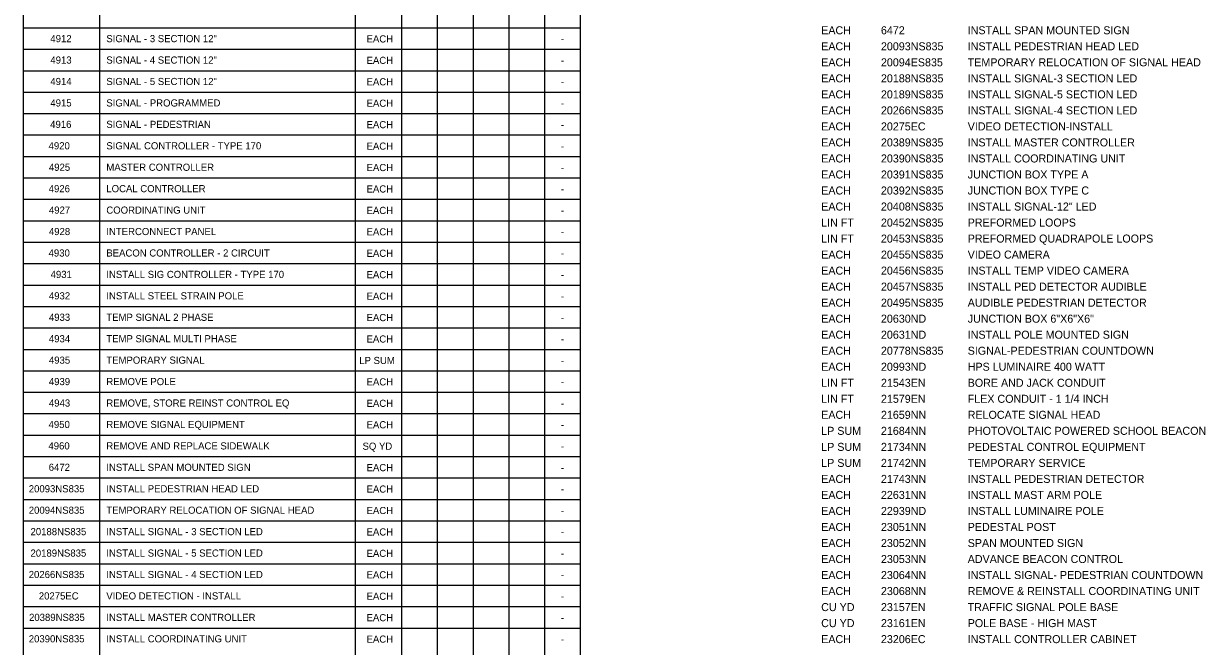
# Model space of a CAD drawing. Extents: x 1627851 to 1628589, y 1641034 to 1642306.
# Drawn here: x 1627938 to 1628544, y 1641353 to 1641672 of the extents above; entities that cross this region are included whole.
import ezdxf

# ---------------------------------------------------------------- set-up
doc = ezdxf.new("R2010")
doc.units = 0
doc.layers.add('Default', color=7, linetype='Continuous')
doc.layers.add('T_PL_NOTE_PT', color=7, linetype='Continuous')

msp = doc.modelspace()

# ---------------------------------------------------------------- linework, layer by layer
at = {"layer": 'Default'}
for p, q in [((1627938.2, 1641033.64), (1627938.2, 1642213.22)), ((1627977.26, 1641033.64), (1627977.26, 1642174.81)), ((1628108.2, 1641033.64), (1628108.2, 1642174.81)), ((1628132.01, 1641033.64), (1628132.01, 1642174.81)), ((1628150.3, 1641033.64), (1628150.3, 1642174.81)), ((1628168.58, 1641033.64), (1628168.58, 1642174.81)), ((1628186.87, 1641033.64), (1628186.87, 1642174.81)), ((1628205.16, 1641033.64), (1628205.16, 1642174.81)), ((1628223.45, 1641033.64), (1628223.45, 1642174.81)), ((1627938.2, 1641670.06), (1628223.45, 1641670.06)), ((1627938.2, 1641659.09), (1628223.45, 1641659.09)), ((1627938.2, 1641648.12), (1628223.45, 1641648.12)), ((1627938.2, 1641637.14), (1628223.45, 1641637.14)), ((1627938.2, 1641626.17), (1628223.45, 1641626.17)), ((1627938.2, 1641615.2), (1628223.45, 1641615.2)), ((1627938.2, 1641604.22), (1628223.45, 1641604.22)), ((1627938.2, 1641593.25), (1628223.45, 1641593.25)), ((1627938.2, 1641582.28), (1628223.45, 1641582.28)), ((1627938.2, 1641571.31), (1628223.45, 1641571.31)), ((1627938.2, 1641560.33), (1628223.45, 1641560.33)), ((1627938.2, 1641549.36), (1628223.45, 1641549.36)), ((1627938.2, 1641538.39), (1628223.45, 1641538.39)), ((1627938.2, 1641527.42), (1628223.45, 1641527.42)), ((1627938.2, 1641516.44), (1628223.45, 1641516.44)), ((1627938.2, 1641505.47), (1628223.45, 1641505.47)), ((1627938.2, 1641494.5), (1628223.45, 1641494.5)), ((1627938.2, 1641483.52), (1628223.45, 1641483.52)), ((1627938.2, 1641472.55), (1628223.45, 1641472.55)), ((1627938.2, 1641461.58), (1628223.45, 1641461.58)), ((1627938.2, 1641450.61), (1628223.45, 1641450.61)), ((1627938.2, 1641439.63), (1628223.45, 1641439.63)), ((1627938.2, 1641428.66), (1628223.45, 1641428.66)), ((1627938.2, 1641417.69), (1628223.45, 1641417.69)), ((1627938.2, 1641406.71), (1628223.45, 1641406.71)), ((1627938.2, 1641395.74), (1628223.45, 1641395.74)), ((1627938.2, 1641384.77), (1628223.45, 1641384.77)), ((1627938.2, 1641373.8), (1628223.45, 1641373.8)), ((1627938.2, 1641362.82), (1628223.45, 1641362.82))]:
    msp.add_line(p, q, dxfattribs=at)

# ---------------------------------------------------------------- texts
at = {"layer": 'T_PL_NOTE_PT'}
for s, p in [('EACH', (1628346.78, 1641666.76)), ('6472 ', (1628377.38, 1641666.76)), ('INSTALL SPAN MOUNTED SIGN', (1628421.83, 1641666.76)), ('EACH', (1628346.78, 1641658.56)), ('20093NS835', (1628377.38, 1641658.56)), ('INSTALL PEDESTRIAN HEAD LED', (1628421.83, 1641658.56)), ('EACH', (1628346.78, 1641650.36)), ('20094ES835', (1628377.38, 1641650.36)), ('TEMPORARY RELOCATION OF SIGNAL HEAD', (1628421.83, 1641650.36)), ('EACH', (1628346.78, 1641642.15)), ('20188NS835', (1628377.38, 1641642.15)), ('INSTALL SIGNAL-3 SECTION LED', (1628421.83, 1641642.15)), ('EACH', (1628346.78, 1641633.95)), ('20189NS835', (1628377.38, 1641633.95)), ('INSTALL SIGNAL-5 SECTION LED', (1628421.83, 1641633.95)), ('EACH', (1628346.78, 1641625.75)), ('20266NS835', (1628377.38, 1641625.75)), ('INSTALL SIGNAL-4 SECTION LED', (1628421.83, 1641625.75)), ('EACH', (1628346.78, 1641617.55)), ('20275EC', (1628377.38, 1641617.55)), ('VIDEO DETECTION-INSTALL', (1628421.83, 1641617.55)), ('EACH', (1628346.78, 1641609.35)), ('20389NS835', (1628377.38, 1641609.35)), ('INSTALL MASTER CONTROLLER', (1628421.83, 1641609.35)), ('EACH', (1628346.78, 1641601.14)), ('20390NS835', (1628377.38, 1641601.14)), ('INSTALL COORDINATING UNIT', (1628421.83, 1641601.14)), ('EACH', (1628346.78, 1641592.94)), ('20391NS835', (1628377.38, 1641592.94)), ('JUNCTION BOX TYPE A', (1628421.83, 1641592.94)), ('EACH', (1628346.78, 1641584.74)), ('20392NS835', (1628377.38, 1641584.74)), ('JUNCTION BOX TYPE C', (1628421.83, 1641584.74)), ('EACH', (1628346.78, 1641576.54)), ('20408NS835', (1628377.38, 1641576.54)), ('INSTALL SIGNAL-12" LED', (1628421.83, 1641576.54)), ('20452NS835', (1628377.38, 1641568.33)), ('PREFORMED LOOPS ', (1628421.83, 1641568.33)), ('LIN FT', (1628346.78, 1641568.33)), ('LIN FT', (1628346.78, 1641560.13)), ('20453NS835', (1628377.38, 1641560.13)), ('PREFORMED QUADRAPOLE LOOPS', (1628421.83, 1641560.13)), ('EACH', (1628346.78, 1641551.93)), ('20455NS835', (1628377.38, 1641551.93)), ('VIDEO CAMERA', (1628421.83, 1641551.93)), ('EACH', (1628346.78, 1641543.73)), ('20456NS835', (1628377.38, 1641543.73)), ('INSTALL TEMP VIDEO CAMERA', (1628421.83, 1641543.73)), ('EACH', (1628346.78, 1641535.53)), ('20457NS835', (1628377.38, 1641535.53)), ('INSTALL PED DETECTOR AUDIBLE', (1628421.83, 1641535.53)), ('EACH', (1628346.78, 1641527.32)), ('20495NS835', (1628377.38, 1641527.32)), ('AUDIBLE PEDESTRIAN DETECTOR', (1628421.83, 1641527.32)), ('EACH', (1628346.78, 1641519.12)), ('20630ND', (1628377.38, 1641519.12)), ('JUNCTION BOX 6"X6"X6"', (1628421.83, 1641519.12)), ('EACH', (1628346.78, 1641510.92)), ('20631ND', (1628377.38, 1641510.92)), ('INSTALL POLE MOUNTED SIGN', (1628421.83, 1641510.92)), ('EACH', (1628346.78, 1641502.72)), ('20778NS835', (1628377.38, 1641502.72)), ('SIGNAL-PEDESTRIAN COUNTDOWN', (1628421.83, 1641502.72)), ('EACH', (1628346.78, 1641494.52)), ('20993ND', (1628377.38, 1641494.52)), ('HPS LUMINAIRE 400 WATT', (1628421.83, 1641494.52)), ('LIN FT', (1628346.78, 1641486.31)), ('21543EN', (1628377.38, 1641486.31)), ('BORE AND JACK CONDUIT', (1628421.83, 1641486.31)), ('LIN FT', (1628346.78, 1641478.11)), ('21579EN', (1628377.38, 1641478.11)), ('FLEX CONDUIT - 1 1/4 INCH', (1628421.83, 1641478.11)), ('EACH', (1628346.78, 1641469.91)), ('21659NN', (1628377.38, 1641469.91)), ('RELOCATE SIGNAL HEAD', (1628421.83, 1641469.91)), ('LP SUM', (1628346.78, 1641461.71)), ('21684NN', (1628377.38, 1641461.71)), ('PHOTOVOLTAIC POWERED SCHOOL BEACON', (1628421.83, 1641461.71)), ('LP SUM', (1628346.78, 1641453.51)), ('21734NN', (1628377.38, 1641453.51)), ('PEDESTAL CONTROL EQUIPMENT', (1628421.83, 1641453.51)), ('LP SUM', (1628346.78, 1641445.3)), ('21742NN', (1628377.38, 1641445.3)), ('TEMPORARY SERVICE', (1628421.83, 1641445.3)), ('EACH', (1628346.78, 1641437.1)), ('21743NN', (1628377.38, 1641437.1)), ('INSTALL PEDESTRIAN DETECTOR', (1628421.83, 1641437.1)), ('EACH', (1628346.78, 1641428.9)), ('22631NN', (1628377.38, 1641428.9)), ('INSTALL MAST ARM POLE', (1628421.83, 1641428.9)), ('EACH', (1628346.78, 1641420.7)), ('22939ND', (1628377.38, 1641420.7)), ('INSTALL LUMINAIRE POLE', (1628421.83, 1641420.7)), ('EACH', (1628346.78, 1641412.5)), ('23051NN', (1628377.38, 1641412.5)), ('PEDESTAL POST', (1628421.83, 1641412.5)), ('EACH', (1628346.78, 1641404.29)), ('23052NN', (1628377.38, 1641404.29)), ('SPAN MOUNTED SIGN', (1628421.83, 1641404.29)), ('EACH', (1628346.78, 1641396.09)), ('23053NN', (1628377.38, 1641396.09)), ('ADVANCE BEACON CONTROL', (1628421.83, 1641396.09)), ('EACH', (1628346.78, 1641387.89)), ('23064NN', (1628377.38, 1641387.89)), ('INSTALL SIGNAL- PEDESTRIAN COUNTDOWN', (1628421.83, 1641387.89)), ('EACH', (1628346.78, 1641379.69)), ('23068NN', (1628377.38, 1641379.69)), ('REMOVE & REINSTALL COORDINATING UNIT', (1628421.83, 1641379.69)), ('CU YD', (1628346.78, 1641371.48)), ('23157EN', (1628377.38, 1641371.48)), ('TRAFFIC SIGNAL POLE BASE', (1628421.83, 1641371.48)), ('CU YD', (1628346.78, 1641363.28)), ('23161EN', (1628377.38, 1641363.28)), ('POLE BASE - HIGH MAST', (1628421.83, 1641363.28)), ('EACH', (1628346.78, 1641355.08)), ('23206EC', (1628377.38, 1641355.08)), ('INSTALL CONTROLLER CABINET', (1628421.83, 1641355.08))]:
    msp.add_text(s, height=4.101, dxfattribs=at).set_placement(p)
for s, height, p in [('4912', 3.658, (1627951.9, 1641662.71)), ('SIGNAL - 3 SECTION 12"', 3.6576, (1627980.57, 1641662.71)), ('EACH', 3.658, (1628113.88, 1641662.56)), ('-', 3.66, (1628213.42, 1641662.56)), ('4913', 3.658, (1627951.9, 1641651.74)), ('SIGNAL - 4 SECTION 12"', 3.6576, (1627980.57, 1641651.74)), ('EACH', 3.658, (1628113.88, 1641651.58)), ('-', 3.66, (1628213.42, 1641651.58)), ('4914', 3.658, (1627951.9, 1641640.77)), ('SIGNAL - 5 SECTION 12"', 3.6576, (1627980.57, 1641640.77)), ('EACH', 3.658, (1628113.88, 1641640.61)), ('-', 3.66, (1628213.42, 1641640.61)), ('4915', 3.658, (1627951.9, 1641629.79)), ('SIGNAL - PROGRAMMED', 3.6576, (1627980.57, 1641629.79)), ('EACH', 3.658, (1628113.88, 1641629.64)), ('-', 3.66, (1628213.42, 1641629.64)), ('4916', 3.658, (1627951.8, 1641618.82)), ('SIGNAL - PEDESTRIAN', 3.6576, (1627980.57, 1641618.82)), ('EACH', 3.658, (1628113.88, 1641618.67)), ('-', 3.66, (1628213.42, 1641618.67)), ('4920', 3.658, (1627950.99, 1641607.85)), ('SIGNAL CONTROLLER - TYPE 170', 3.6576, (1627980.57, 1641607.85)), ('EACH', 3.658, (1628113.88, 1641607.69)), ('-', 3.66, (1628213.42, 1641607.69)), ('4925', 3.658, (1627951.15, 1641596.87)), ('MASTER CONTROLLER', 3.6576, (1627980.57, 1641596.87)), ('EACH', 3.658, (1628113.88, 1641596.72)), ('-', 3.66, (1628213.42, 1641596.72)), ('4926', 3.658, (1627951.05, 1641585.9)), ('LOCAL CONTROLLER', 3.6576, (1627980.57, 1641585.9)), ('EACH', 3.658, (1628113.88, 1641585.75)), ('-', 3.66, (1628213.42, 1641585.75)), ('4927', 3.658, (1627951.15, 1641574.93)), ('COORDINATING UNIT', 3.6576, (1627980.57, 1641574.93)), ('EACH', 3.658, (1628113.88, 1641574.77)), ('-', 3.66, (1628213.42, 1641574.77)), ('4928', 3.658, (1627951.15, 1641563.96)), ('INTERCONNECT PANEL', 3.6576, (1627980.57, 1641563.96)), ('EACH', 3.658, (1628113.88, 1641563.8)), ('-', 3.66, (1628213.42, 1641563.8)), ('4930', 3.658, (1627950.99, 1641552.98)), ('BEACON CONTROLLER - 2 CIRCUIT', 3.6576, (1627980.57, 1641552.98)), ('EACH', 3.658, (1628113.88, 1641552.83)), ('-', 3.66, (1628213.42, 1641552.83)), ('4931', 3.658, (1627952.04, 1641542.01)), ('INSTALL SIG CONTROLLER - TYPE 170', 3.6576, (1627980.57, 1641542.01)), ('EACH', 3.658, (1628113.88, 1641541.86)), ('-', 3.66, (1628213.42, 1641541.86)), ('4932', 3.658, (1627951.15, 1641531.04)), ('INSTALL STEEL STRAIN POLE', 3.6576, (1627980.57, 1641531.04)), ('EACH', 3.658, (1628113.88, 1641530.88)), ('-', 3.66, (1628213.42, 1641530.88)), ('4933', 3.658, (1627951.15, 1641520.07)), ('TEMP SIGNAL 2 PHASE', 3.6576, (1627980.57, 1641520.07)), ('EACH', 3.658, (1628113.88, 1641519.91)), ('-', 3.66, (1628213.42, 1641519.91)), ('4934', 3.658, (1627951.15, 1641509.09)), ('TEMP SIGNAL MULTI PHASE', 3.6576, (1627980.57, 1641509.09)), ('EACH', 3.658, (1628113.88, 1641508.94)), ('-', 3.66, (1628213.42, 1641508.94)), ('4935', 3.658, (1627951.15, 1641498.12)), ('TEMPORARY SIGNAL', 3.6576, (1627980.57, 1641498.12)), ('LP SUM', 3.658, (1628110.14, 1641497.96)), ('-', 3.66, (1628213.42, 1641497.96)), ('4939', 3.658, (1627951.13, 1641487.15)), ('REMOVE POLE', 3.6576, (1627980.57, 1641487.15)), ('EACH', 3.658, (1628113.88, 1641486.99)), ('-', 3.66, (1628213.42, 1641486.99)), ('4943', 3.658, (1627951.15, 1641476.17)), ('REMOVE, STORE REINST CONTROL EQ', 3.6576, (1627980.57, 1641476.17)), ('EACH', 3.658, (1628113.88, 1641476.02)), ('-', 3.66, (1628213.42, 1641476.02)), ('4950', 3.658, (1627950.99, 1641465.2)), ('REMOVE SIGNAL EQUIPMENT', 3.6576, (1627980.57, 1641465.2)), ('EACH', 3.658, (1628113.88, 1641465.05)), ('-', 3.66, (1628213.42, 1641465.05)), ('4960', 3.658, (1627950.9, 1641454.23)), ('REMOVE AND REPLACE SIDEWALK', 3.6576, (1627980.57, 1641454.23)), ('SQ YD', 3.658, (1628111.82, 1641454.07)), ('-', 3.66, (1628213.42, 1641454.07)), ('6472', 3.658, (1627951.06, 1641443.26)), ('INSTALL SPAN MOUNTED SIGN', 3.6576, (1627980.57, 1641443.26)), ('EACH', 3.658, (1628113.88, 1641443.1)), ('-', 3.66, (1628213.42, 1641443.1)), ('20093NS835', 3.658, (1627940.84, 1641432.28)), ('INSTALL PEDESTRIAN HEAD LED', 3.6576, (1627980.57, 1641432.28)), ('EACH', 3.658, (1628113.88, 1641432.13)), ('-', 3.66, (1628213.42, 1641432.13)), ('20094NS835', 3.658, (1627940.84, 1641421.31)), ('TEMPORARY RELOCATION OF SIGNAL HEAD', 3.6576, (1627980.57, 1641421.31)), ('EACH', 3.658, (1628113.88, 1641421.15)), ('-', 3.66, (1628213.42, 1641421.15)), ('20188NS835', 3.658, (1627941.73, 1641410.34)), ('INSTALL SIGNAL - 3 SECTION LED', 3.6576, (1627980.57, 1641410.34)), ('EACH', 3.658, (1628113.88, 1641410.18)), ('-', 3.66, (1628213.42, 1641410.18)), ('20189NS835', 3.658, (1627941.73, 1641399.36)), ('INSTALL SIGNAL - 5 SECTION LED', 3.6576, (1627980.57, 1641399.36)), ('EACH', 3.658, (1628113.88, 1641399.21)), ('-', 3.66, (1628213.42, 1641399.21)), ('20266NS835', 3.658, (1627940.81, 1641388.39)), ('INSTALL SIGNAL - 4 SECTION LED', 3.6576, (1627980.57, 1641388.39)), ('EACH', 3.658, (1628113.88, 1641388.24)), ('-', 3.66, (1628213.42, 1641388.24)), ('20275EC', 3.658, (1627945.98, 1641377.42)), ('VIDEO DETECTION - INSTALL', 3.6576, (1627980.57, 1641377.42)), ('EACH', 3.658, (1628113.88, 1641377.26)), ('-', 3.66, (1628213.42, 1641377.26)), ('20389NS835', 3.658, (1627940.98, 1641366.45)), ('INSTALL MASTER CONTROLLER', 3.6576, (1627980.57, 1641366.45)), ('EACH', 3.658, (1628113.88, 1641366.29)), ('-', 3.66, (1628213.42, 1641366.29)), ('20390NS835', 3.658, (1627940.84, 1641355.47)), ('INSTALL COORDINATING UNIT', 3.6576, (1627980.57, 1641355.47)), ('EACH', 3.658, (1628113.88, 1641355.32)), ('-', 3.66, (1628213.42, 1641355.32))]:
    msp.add_text(s, height=height, rotation=360, dxfattribs=at).set_placement(p)

doc.saveas('drawing.dxf')
